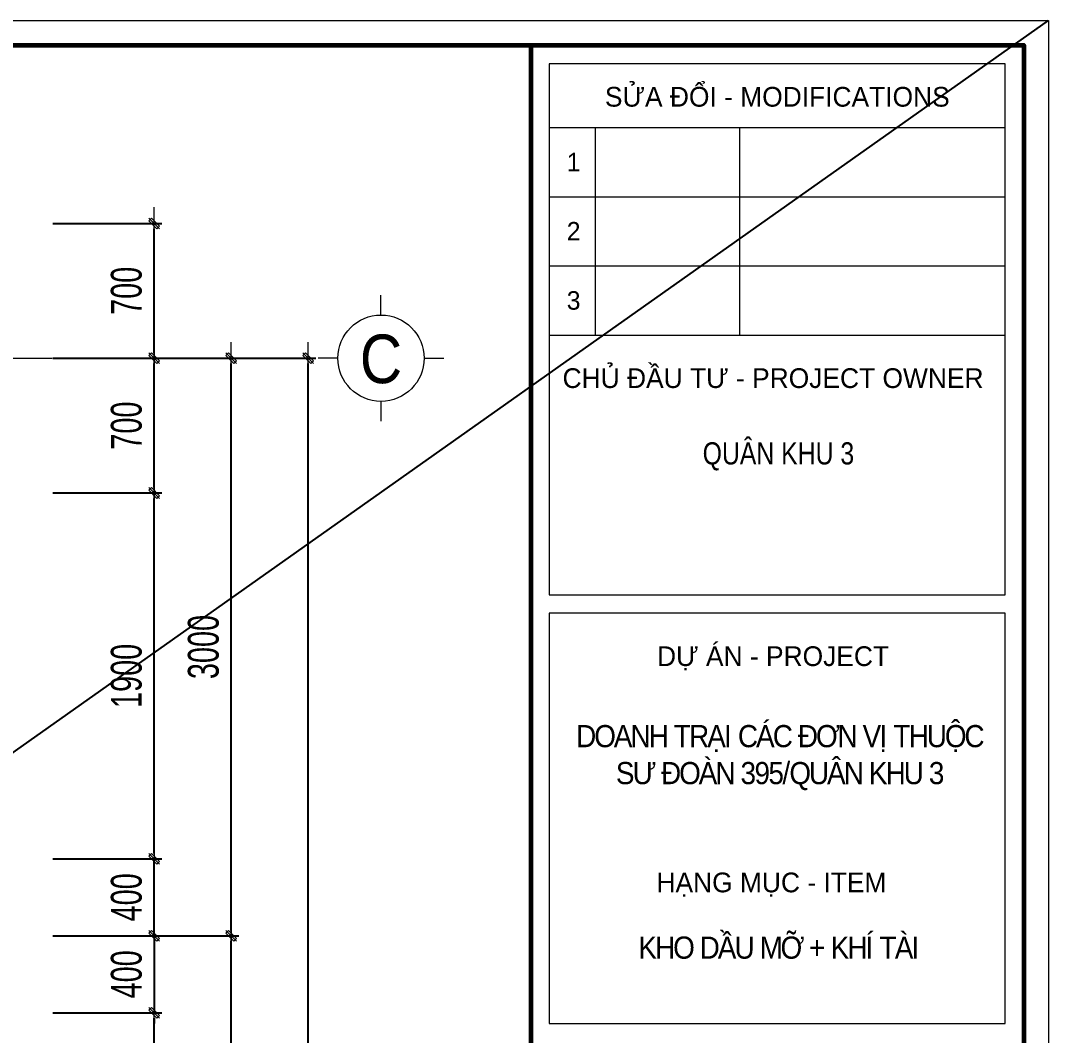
# Model space of a CAD drawing. Header units: millimetres. Extents: x -295047 to 263296, y -724756 to -308748.
# Drawn here: x -149442 to -144104, y -349876 to -344605 of the extents above; entities that cross this region are included whole.
import ezdxf
from ezdxf.enums import TextEntityAlignment as Align

# ---------------------------------------------------------------- set-up
doc = ezdxf.new("R2010")
doc.units = ezdxf.units.MM
doc.header["$MEASUREMENT"] = 0
doc.header["$PDMODE"] = 32
doc.linetypes.add('CENTERX2', pattern=[4, 2.5, -0.5, 0.5, -0.5])
doc.linetypes.add('DASHDOT', pattern=[1, 0.5, -0.25, 0, -0.25])
doc.layers.get('Defpoints').update_dxf_attribs({"color": 1})
for name, color, linetype, lineweight in [('08. Net Text', 3, 'Continuous', 13), ('Khungten_LCDI', 7, 'Continuous', 5), ('LC Dim', 8, 'Continuous', 18), ('LC ISO', 153, 'Continuous', 13), ('LC Net manh', 219, 'Continuous', 5), ('LC Net thay', 7, 'Continuous', 25), ('LC Net truc', 79, 'DASHDOT', 13), ('LC Text1', 3, 'Continuous', 20)]:
    doc.layers.add(name, color=color, linetype=linetype, lineweight=lineweight)
doc.layers.add('KCS_Plotter', color=11, linetype='Continuous', plot=False)
doc.styles.add('HOATBIF', font='hoatbif.shx', dxfattribs={"width": 0.7})
doc.styles.add('Khungten', font='VHAVAN.TTF', dxfattribs={"width": 0.9, "height": 5000})
doc.styles.add('LC 1', font='VHAVANB.TTF')
doc.styles.add('Text Khung Ten', font='VHAVAN.TTF')
doc.styles.add('Title', font='VHBLACK.TTF', dxfattribs={"width": 0.8})
doc.dimstyles.new('1-100', dxfattribs={"dimscale": 100, "dimtxt": 2.5, "dimasz": 0.35, "dimexe": 0.5, "dimexo": 0, "dimgap": 0.8, "dimtad": 1, "dimdec": 0, "dimzin": 0, "dimdsep": 46, "dimtxsty": 'HOATBIF', "dimblk1": 'DOT', "dimblk2": 'DOT', "dimsah": 1, "dimcen": -1, "dimdle": 1, "dimclrd": 256, "dimclre": 256, "dimclrt": 4, "dimadec": 3, "dimazin": 2, "dimtfac": 0.333333, "dimtdec": 0, "dimtix": 1, "dimtmove": 2, "dimatfit": 3, "dimldrblk": 'DOT', "dimfxl": 1, "dimtvp": 0.833333, "dimtolj": 1, "dimtzin": 0, "dimarcsym": 0})

# ---------------------------------------------------------------- blocks, each defined once
blk = doc.blocks.new('lcdi KC')
at = {"layer": 'Defpoints', "lineweight": 0}
blk.add_lwpolyline([(-1200, -14850), (-1200, 14850), (40800, 14850), (40800, -14850)], close=True, dxfattribs=at)
at = {"layer": 'Khungten_LCDI', "color": 5, "lineweight": 60}
blk.add_line((36600, 14650), (36600, -14650), dxfattribs=at)
at = {"layer": 'Khungten_LCDI', "color": 5, "lineweight": 25}
blk.add_line((40600, -14650), (40600, 14650), dxfattribs=at)
at = {"layer": 'Khungten_LCDI', "color": 9, "lineweight": 15}
for p, q in [((36750, 13981.3), (40450, 13981.3)), ((37122.7, 13981.3), (37122.7, 12296.8)), ((38292.8, 13981.3), (38292.8, 12296.8)), ((36750, 13419.8), (40450, 13419.8)), ((36750, 12858.3), (40450, 12858.3)), ((36750, 12296.8), (40450, 12296.8))]:
    blk.add_line(p, q, dxfattribs=at)
at = {"layer": 'Khungten_LCDI', "color": 5, "lineweight": 60}
blk.add_lwpolyline([(0, -14650), (0, 14650), (40600, 14650), (40600, -14650)], close=True, dxfattribs=at)
at = {"layer": 'Khungten_LCDI', "color": 9, "lineweight": 15}
for points in [[(36750, 10190.4), (40450, 10190.4), (40450, 14500), (36750, 14500)], [(36750, 6711.5), (40450, 6711.5), (40450, 10040.4), (36750, 10040.4)]]:
    blk.add_lwpolyline(points, close=True, dxfattribs=at)
at = {"color": 7, "style": 'Khungten'}
for s, p in [('söa ®æi - modifications', (38600, 14151.5)), ('chñ ®Çu t\xad - project owner', (38565.6, 11868.2)), ('dù ¸n - project', (38565.6, 9611.8)), ('h¹ng môc - item', (38552.5, 7775.6))]:
    blk.add_text(s, height=160, dxfattribs=at).set_placement(p, align=Align.CENTER)
at = {"color": 4, "char_height": 180, "attachment_point": 5, "style": 'Khungten'}
for s, insert, width in [('{\\f.VnArialH|b0|i0|c0|p34;\\W0.8;qu©n khu 3}', (38609, 11313), 2315.239), ('{\\f.VnArialH|b0|i0|c0|p34;\\W0.9;\\T0.9;doanh tr¹i c¸c ®¬n vÞ thuéc s\xad ®oµn 395/qu©n khu 3}', (38616.6, 8868.3), 3461.975), ('{\\f.VnArialH|b0|i0|c0|p34;\\T0.9;kho dÇu mì + khÝ tµi}', (38609, 7325.4), 3712.556)]:
    blk.add_mtext(s, dxfattribs=dict(at, insert=insert, width=width))
at = {"color": 7, "style": 'Khungten', "width": 0.8}
for tag, p in [('REVISION', (39498.8, -10746.3)), ('NGAYHT', (39546.1, -11609.4))]:
    blk.add_attdef(tag, text='', height=200, dxfattribs=at).set_placement(p, align=Align.CENTER)
at = {"layer": '08. Net Text', "color": 7, "style": 'Text Khung Ten'}
blk.add_text('1', height=150, dxfattribs=at).set_placement((36891.7, 13626.8))
at = {"layer": '08. Net Text', "color": 7, "ltscale": 2, "style": 'Text Khung Ten'}
for s, p in [('2', (36891.7, 13065.3)), ('3', (36891.7, 12503.8))]:
    blk.add_text(s, height=150, dxfattribs=at).set_placement(p)
at = {"layer": 'LC Text1', "style": 'Title', "width": 1.485915}
for tag, p, p2 in [('TENBANVE1', (36912.7, -8885.8), (40339.1, -8885.8)), ('TENBANVE2', (36912.7, -9562.5), (40339.1, -9562.5))]:
    blk.add_attdef(tag, text='', height=250, dxfattribs=at).set_placement(p, p2, align=Align.FIT)
at = {"layer": 'LC Text1', "style": 'Title', "width": 0.7}
blk.add_attdef('SOBANVE', text='', height=250, dxfattribs=at).set_placement((39562, -13896.2), align=Align.CENTER)
blk = doc.blocks.new('DOT')
at = {"layer": 'LC Dim'}
blk.add_line((-3, 0), (3, 0), dxfattribs=at)
at = {"layer": 'LC Dim', "color": 4}
blk.add_line((-1, -1), (1, 1), dxfattribs=at)
blk.add_lwpolyline([(0.5, 1), (-1, -0.5), (-0.5, -1), (1, 0.5)], close=True, dxfattribs=at)
blk = doc.blocks.new('*D142')
at = {"layer": 'Defpoints', "color": 0, "ltscale": 2, "transparency": 16777216}
for p in [(-149273.9, -349759), (-148747.8, -349759), (-149273.9, -351659)]:
    blk.add_point(p, dxfattribs=at)
at = {"layer": 'LC Dim', "lineweight": -2, "ltscale": 2, "transparency": 16777216}
for p, q in [((-149273.9, -349759), (-148707.8, -349759)), ((-148747.8, -351631), (-148747.8, -349787)), ((-149273.9, -351659), (-148707.8, -351659))]:
    blk.add_line(p, q, dxfattribs=at)
at = {"layer": 'LC Dim', "lineweight": -2, "ltscale": 2, "transparency": 16777216, "xscale": 28, "yscale": 28, "zscale": 28}
for p, rotation in [((-148747.8, -349759), 90), ((-148747.8, -351659), 270)]:
    blk.add_blockref('DOT', p, dxfattribs=dict(at, rotation=rotation))
at = {"layer": 'LC Dim', "color": 4, "ltscale": 2, "transparency": 16777216, "insert": (-148891.8, -350709), "char_height": 160, "attachment_point": 5, "rotation": 90, "style": 'HOATBIF'}
blk.add_mtext('\\A1;1900', dxfattribs=at)
blk = doc.blocks.new('_Dot')
at = {"color": 0, "linetype": 'ByBlock', "lineweight": -2}
blk.add_line((-0.5, 0), (-1, 0), dxfattribs=at)
at = {"color": 0, "linetype": 'ByBlock', "const_width": 0.5}
blk.add_lwpolyline([(-0.25, 0, 1), (0.25, 0, 1)], format="xyb", close=True, dxfattribs=at)
blk = doc.blocks.new('*D143')
at = {"layer": 'Defpoints', "color": 0, "ltscale": 2, "transparency": 16777216}
for p in [(-149273.9, -348959), (-148747.8, -348959), (-149273.9, -349359)]:
    blk.add_point(p, dxfattribs=at)
at = {"layer": 'LC Dim', "lineweight": -2, "ltscale": 2, "transparency": 16777216}
for p, q in [((-148747.8, -348931), (-148747.8, -348903)), ((-149273.9, -348959), (-148707.8, -348959)), ((-148747.8, -349359), (-148747.8, -348959)), ((-149273.9, -349359), (-148707.8, -349359)), ((-148747.8, -349387), (-148747.8, -349415))]:
    blk.add_line(p, q, dxfattribs=at)
at = {"layer": 'LC Dim', "lineweight": -2, "ltscale": 2, "transparency": 16777216, "xscale": 28, "yscale": 28, "zscale": 28}
for p, rotation in [((-148747.8, -348959), 270), ((-148747.8, -349359), 90)]:
    blk.add_blockref('DOT', p, dxfattribs=dict(at, rotation=rotation))
at = {"layer": 'LC Dim', "color": 4, "ltscale": 2, "transparency": 16777216, "insert": (-148891.8, -349159), "char_height": 160, "attachment_point": 5, "rotation": 90, "style": 'HOATBIF'}
blk.add_mtext('\\A1;400', dxfattribs=at)
blk = doc.blocks.new('*D144')
at = {"layer": 'Defpoints', "color": 0, "ltscale": 2, "transparency": 16777216}
for p in [(-149273.9, -347059), (-148747.8, -347059), (-149273.9, -348959)]:
    blk.add_point(p, dxfattribs=at)
at = {"layer": 'LC Dim', "lineweight": -2, "ltscale": 2, "transparency": 16777216}
for p, q in [((-149273.9, -347059), (-148707.8, -347059)), ((-148747.8, -348931), (-148747.8, -347087)), ((-149273.9, -348959), (-148707.8, -348959))]:
    blk.add_line(p, q, dxfattribs=at)
at = {"layer": 'LC Dim', "lineweight": -2, "ltscale": 2, "transparency": 16777216, "xscale": 28, "yscale": 28, "zscale": 28}
for p, rotation in [((-148747.8, -347059), 90), ((-148747.8, -348959), 270)]:
    blk.add_blockref('DOT', p, dxfattribs=dict(at, rotation=rotation))
at = {"layer": 'LC Dim', "color": 4, "ltscale": 2, "transparency": 16777216, "insert": (-148891.8, -348009), "char_height": 160, "attachment_point": 5, "rotation": 90, "style": 'HOATBIF'}
blk.add_mtext('\\A1;1900', dxfattribs=at)
blk = doc.blocks.new('*D145')
at = {"layer": 'Defpoints', "color": 0, "ltscale": 2, "transparency": 16777216}
for p in [(-149273.9, -346359), (-148747.8, -346359), (-149273.9, -347059)]:
    blk.add_point(p, dxfattribs=at)
at = {"layer": 'LC Dim', "lineweight": -2, "ltscale": 2, "transparency": 16777216}
for p, q in [((-149273.9, -346359), (-148707.8, -346359)), ((-148747.8, -347031), (-148747.8, -346387)), ((-149273.9, -347059), (-148707.8, -347059))]:
    blk.add_line(p, q, dxfattribs=at)
at = {"layer": 'LC Dim', "lineweight": -2, "ltscale": 2, "transparency": 16777216, "xscale": 28, "yscale": 28, "zscale": 28}
for p, rotation in [((-148747.8, -346359), 90), ((-148747.8, -347059), 270)]:
    blk.add_blockref('DOT', p, dxfattribs=dict(at, rotation=rotation))
at = {"layer": 'LC Dim', "color": 4, "ltscale": 2, "transparency": 16777216, "insert": (-148891.8, -346709), "char_height": 160, "attachment_point": 5, "rotation": 90, "style": 'HOATBIF'}
blk.add_mtext('\\A1;700', dxfattribs=at)
blk = doc.blocks.new('*D146')
at = {"layer": 'Defpoints', "color": 0, "ltscale": 2, "transparency": 16777216}
for p in [(-149273.9, -345659), (-148747.8, -345659), (-149273.9, -346359)]:
    blk.add_point(p, dxfattribs=at)
at = {"layer": 'LC Dim', "lineweight": -2, "ltscale": 2, "transparency": 16777216}
for p, q in [((-149273.9, -345659), (-148707.8, -345659)), ((-148747.8, -346331), (-148747.8, -345687)), ((-149273.9, -346359), (-148707.8, -346359))]:
    blk.add_line(p, q, dxfattribs=at)
at = {"layer": 'LC Dim', "lineweight": -2, "ltscale": 2, "transparency": 16777216, "xscale": 28, "yscale": 28, "zscale": 28}
for p, rotation in [((-148747.8, -345659), 90), ((-148747.8, -346359), 270)]:
    blk.add_blockref('DOT', p, dxfattribs=dict(at, rotation=rotation))
at = {"layer": 'LC Dim', "color": 4, "ltscale": 2, "transparency": 16777216, "insert": (-148891.8, -346009), "char_height": 160, "attachment_point": 5, "rotation": 90, "style": 'HOATBIF'}
blk.add_mtext('\\A1;700', dxfattribs=at)
blk = doc.blocks.new('*D148')
at = {"layer": 'Defpoints', "color": 0, "ltscale": 2, "transparency": 16777216}
for p in [(-149273.9, -349359), (-148347.8, -349359), (-149273.9, -352359)]:
    blk.add_point(p, dxfattribs=at)
at = {"layer": 'LC Dim', "lineweight": -2, "ltscale": 2, "transparency": 16777216}
for p, q in [((-149273.9, -349359), (-148307.8, -349359)), ((-148347.8, -352331), (-148347.8, -349387)), ((-149273.9, -352359), (-148307.8, -352359))]:
    blk.add_line(p, q, dxfattribs=at)
at = {"layer": 'LC Dim', "lineweight": -2, "ltscale": 2, "transparency": 16777216, "xscale": 28, "yscale": 28, "zscale": 28}
for p, rotation in [((-148347.8, -349359), 90), ((-148347.8, -352359), 270)]:
    blk.add_blockref('DOT', p, dxfattribs=dict(at, rotation=rotation))
at = {"layer": 'LC Dim', "color": 4, "ltscale": 2, "transparency": 16777216, "insert": (-148491.8, -350859), "char_height": 160, "attachment_point": 5, "rotation": 90, "style": 'HOATBIF'}
blk.add_mtext('\\A1;3000', dxfattribs=at)
blk = doc.blocks.new('*D149')
at = {"layer": 'Defpoints', "color": 0, "ltscale": 2, "transparency": 16777216}
for p in [(-149273.9, -346359), (-147947.8, -346359), (-149273.9, -353859)]:
    blk.add_point(p, dxfattribs=at)
at = {"layer": 'LC Dim', "lineweight": -2, "ltscale": 2, "transparency": 16777216}
for p, q in [((-149273.9, -346359), (-147907.8, -346359)), ((-147947.8, -353831), (-147947.8, -346387)), ((-149273.9, -353859), (-147907.8, -353859))]:
    blk.add_line(p, q, dxfattribs=at)
at = {"layer": 'LC Dim', "lineweight": -2, "ltscale": 2, "transparency": 16777216, "xscale": 28, "yscale": 28, "zscale": 28}
for p, rotation in [((-147947.8, -346359), 90), ((-147947.8, -353859), 270)]:
    blk.add_blockref('DOT', p, dxfattribs=dict(at, rotation=rotation))
at = {"layer": 'LC Dim', "color": 4, "ltscale": 2, "transparency": 16777216, "insert": (-148091.8, -350109), "char_height": 160, "attachment_point": 5, "rotation": 90, "style": 'HOATBIF'}
blk.add_mtext('\\A1;7500', dxfattribs=at)
blk = doc.blocks.new('*D150')
at = {"layer": 'Defpoints', "color": 0, "ltscale": 2, "transparency": 16777216}
for p in [(-149273.9, -349359), (-149273.9, -349759), (-148747.8, -349759)]:
    blk.add_point(p, dxfattribs=at)
at = {"layer": 'LC Dim', "lineweight": -2, "ltscale": 2, "transparency": 16777216}
for p, q in [((-148747.8, -349331), (-148747.8, -349303)), ((-149273.9, -349359), (-148707.8, -349359)), ((-148747.8, -349359), (-148747.8, -349759)), ((-149273.9, -349759), (-148707.8, -349759)), ((-148747.8, -349787), (-148747.8, -349815))]:
    blk.add_line(p, q, dxfattribs=at)
at = {"layer": 'LC Dim', "lineweight": -2, "ltscale": 2, "transparency": 16777216, "xscale": 28, "yscale": 28, "zscale": 28}
for p, rotation in [((-148747.8, -349359), 270), ((-148747.8, -349759), 90)]:
    blk.add_blockref('DOT', p, dxfattribs=dict(at, rotation=rotation))
at = {"layer": 'LC Dim', "color": 4, "ltscale": 2, "transparency": 16777216, "insert": (-148891.8, -349559), "char_height": 160, "attachment_point": 5, "rotation": 90, "style": 'HOATBIF'}
blk.add_mtext('\\A1;400', dxfattribs=at)
blk = doc.blocks.new('TTRUC')
at = {"layer": 'LC ISO'}
for p, q in [((0, 6.95), (0, 10.13)), ((-6.95, 0), (-10.13, 0)), ((6.95, 0), (10.13, 0)), ((0, -6.95), (0, -10.13))]:
    blk.add_line(p, q, dxfattribs=at)
at = {"layer": 'LC Net manh'}
blk.add_circle((0, 0), 6.95, dxfattribs=at)
blk = doc.blocks.new('*D157')
at = {"layer": 'Defpoints', "color": 0, "ltscale": 2, "transparency": 16777216}
for p in [(-149273.9, -346359), (-148347.8, -346359), (-149273.9, -349359)]:
    blk.add_point(p, dxfattribs=at)
at = {"layer": 'LC Dim', "lineweight": -2, "ltscale": 2, "transparency": 16777216}
for p, q in [((-149273.9, -346359), (-148307.8, -346359)), ((-148347.8, -349331), (-148347.8, -346387)), ((-149273.9, -349359), (-148307.8, -349359))]:
    blk.add_line(p, q, dxfattribs=at)
at = {"layer": 'LC Dim', "lineweight": -2, "ltscale": 2, "transparency": 16777216, "xscale": 28, "yscale": 28, "zscale": 28}
for p, rotation in [((-148347.8, -346359), 90), ((-148347.8, -349359), 270)]:
    blk.add_blockref('DOT', p, dxfattribs=dict(at, rotation=rotation))
at = {"layer": 'LC Dim', "color": 4, "ltscale": 2, "transparency": 16777216, "insert": (-148491.8, -347859), "char_height": 160, "attachment_point": 5, "rotation": 90, "style": 'HOATBIF'}
blk.add_mtext('\\A1;3000', dxfattribs=at)

msp = doc.modelspace()

# ---------------------------------------------------------------- linework, layer by layer
at = {"layer": 'KCS_Plotter', "ltscale": 2}
msp.add_line((-170984.2, -363613.3), (-144104.2, -344605.3), dxfattribs=at)
at = {"layer": 'LC Net truc', "linetype": 'CENTERX2', "ltscale": 200}
msp.add_line((-168978, -346359), (-148771.7, -346359), dxfattribs=at)

# ---------------------------------------------------------------- block references
at = {"layer": 'LC ISO', "xscale": 32.25101427308982, "yscale": 32.25101427308982, "zscale": 32.25101427308982}
msp.add_blockref('TTRUC', (-147570.1, -346359), dxfattribs=at)
at = {"layer": 'LC Net thay', "xscale": 0.6399999999848659, "yscale": 0.6399999999848659, "zscale": 0.6399999999848659}
msp.add_blockref('lcdi KC', (-170216.2, -354109.3), dxfattribs=at)

# ---------------------------------------------------------------- texts
at = {"layer": 'LC Text1', "ltscale": 0.2, "style": 'LC 1', "width": 0.9}
msp.add_text('c', height=252.5, dxfattribs=at).set_placement((-147570.1, -346564.4), align=Align.BOTTOM_CENTER)

# ---------------------------------------------------------------- dimensions: what is measured, and where the dimension line sits
at = {"layer": 'LC Dim', "ltscale": 2}
for base, p1, p2, picture, middle in [((-148747.8, -345659), (-149273.9, -346359), (-149273.9, -345659), '*D146', (-148891.8, -346009)), ((-148747.8, -346359), (-149273.9, -347059), (-149273.9, -346359), '*D145', (-148891.8, -346709)), ((-147947.8, -346359), (-149273.9, -353859), (-149273.9, -346359), '*D149', (-148091.8, -350109)), ((-148347.8, -346359), (-149273.9, -349359), (-149273.9, -346359), '*D157', (-148491.8, -347859)), ((-148747.8, -347059), (-149273.9, -348959), (-149273.9, -347059), '*D144', (-148891.8, -348009)), ((-148747.8, -348959), (-149273.9, -349359), (-149273.9, -348959), '*D143', (-148891.8, -349159)), ((-148347.8, -349359), (-149273.9, -352359), (-149273.9, -349359), '*D148', (-148491.8, -350859)), ((-148747.8, -349759), (-149273.9, -349359), (-149273.9, -349759), '*D150', (-148891.8, -349559)), ((-148747.8, -349759), (-149273.9, -351659), (-149273.9, -349759), '*D142', (-148891.8, -350709))]:
    dim = msp.add_linear_dim(base=base, p1=p1, p2=p2, angle=90, dimstyle='1-100', override={"dimscale": 80, "dimtxt": 2}, dxfattribs=at)
    dim.commit()
    dim.dimension.update_dxf_attribs({"geometry": picture, "text_midpoint": middle})

doc.saveas('drawing.dxf')
